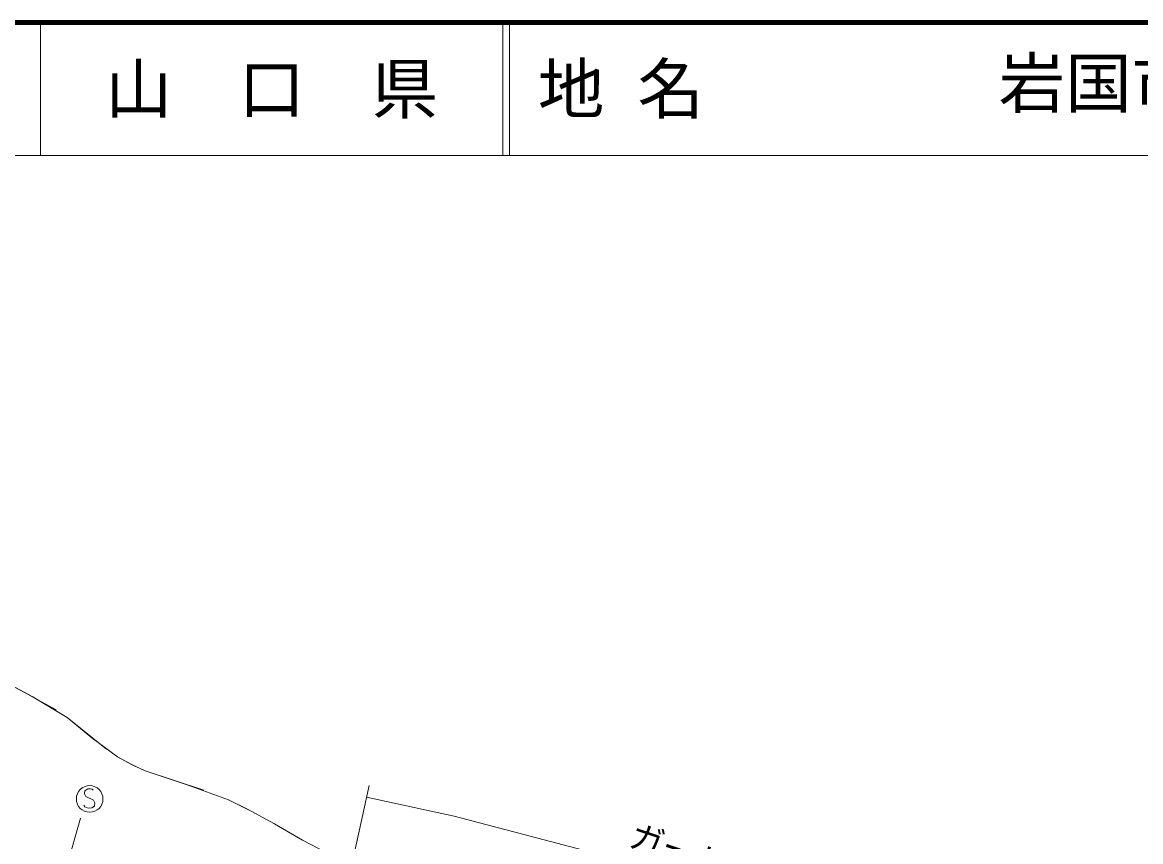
# Model space of a CAD drawing. Units: millimetres, scale not verified. Extents: x 40000 to 680000, y 20000 to 380000.
# Drawn here: x 331630 to 415692, y 318413 to 380000 of the extents above; entities that cross this region are included whole.
import ezdxf
from ezdxf.enums import TextEntityAlignment as Align

# ---------------------------------------------------------------- set-up
doc = ezdxf.new("R2010")
doc.units = ezdxf.units.MM
doc.header["$LTSCALE"] = 1000
for name, color, linetype, lineweight in [('M-BGD', 7, 'Continuous', 13), ('M-STR-HTXT', 7, 'Continuous', 13), ('M-TTL', 2, 'Continuous', 140), ('M-TTL-LINE', 7, 'Continuous', 13), ('M-TTL-TXT', 7, 'Continuous', 13)]:
    doc.layers.add(name, color=color, linetype=linetype, lineweight=lineweight)
doc.styles.add('ＭＳ ゴシック', font='')
doc.styles.get('ＭＳ ゴシック').set_extended_font_data('MS Gothic')

msp = doc.modelspace()

# ---------------------------------------------------------------- linework, layer by layer
at = {"layer": 'M-BGD'}
for p, q in [((329893, 330644), (334180, 328318)), ((329893, 330644), (332358, 329312)), ((332358, 329312), (334994, 327747)), ((334994, 327747), (337958, 325358)), ((334994, 327747), (336853, 326224)), ((334994, 327747), (336853, 326224)), ((336853, 326224), (338789, 324798)), ((336853, 326224), (338789, 324798)), ((338789, 324798), (340140, 324056)), ((338789, 324798), (339834, 324206)), ((339834, 324206), (340868, 323733)), ((340868, 323733), (345263, 322278)), ((340868, 323733), (344096, 322659)), ((340868, 323733), (344096, 322659)), ((344096, 322659), (347128, 321546)), ((344096, 322659), (347128, 321546)), ((347128, 321546), (348662, 320806)), ((347128, 321546), (348839, 320715)), ((347128, 321546), (348839, 320715)), ((348839, 320715), (350587, 319752)), ((348839, 320715), (350587, 319752)), ((350587, 319752), (352515, 318633)), ((350587, 319752), (352690, 318532)), ((352690, 318532), (355187, 317217))]:
    msp.add_line(p, q, dxfattribs=at)
at = {"layer": 'M-STR-HTXT'}
for p, q in [((336324, 322236), (336302, 321994)), ((336302, 321994), (336396, 321801)), ((336554, 322374), (336324, 322236)), ((336714, 322386), (336554, 322374)), ((336876, 322358), (336714, 322386)), ((336962, 322284), (336876, 322358)), ((357687, 322638), (355720, 313598)), ((336333, 321034), (336244, 321147)), ((336396, 321801), (336978, 321523)), ((336978, 321523), (337073, 321329)), ((337073, 321329), (337051, 321087)), ((357495, 321757), (364082, 320324)), ((336581, 320932), (336333, 321034)), ((336860, 320953), (336581, 320932)), ((337051, 321087), (336860, 320953)), ((364082, 320324), (376556, 317043)), ((324614, 280242), (335999, 320180))]:
    msp.add_line(p, q, dxfattribs=at)
msp.add_circle((336690, 321622), 1000, dxfattribs=at)
at = {"layer": 'M-TTL'}
msp.add_line((680000, 380000), (40000, 380000), dxfattribs=at)
at = {"layer": 'M-TTL-LINE'}
for p, q in [((333000, 380000), (333000, 370000)), ((367750, 380000), (367750, 370000)), ((368250, 380000), (368250, 370000)), ((40000, 370000), (680000, 370000))]:
    msp.add_line(p, q, dxfattribs=at)

# ---------------------------------------------------------------- texts
at = {"layer": 'M-STR-HTXT', "style": 'ＭＳ ゴシック'}
msp.add_text('ガードパイプ  L=44.4', height=1833, rotation=341.4, dxfattribs=at).set_placement((376949, 317577), align=Align.BOTTOM_LEFT)
at = {"layer": 'M-TTL-TXT', "style": 'ＭＳ ゴシック'}
msp.add_text('岩国市錦町宇佐郷', height=3666, dxfattribs=at).set_placement((405024, 372500), align=Align.BOTTOM_LEFT)
msp.add_text('山\u3000口\u3000県', height=3666, dxfattribs=at).set_placement((350375, 375000), align=Align.MIDDLE_CENTER)
msp.add_text('地 名', height=3666, dxfattribs=at).set_placement((370380, 375000), align=Align.MIDDLE_LEFT)

doc.saveas('drawing.dxf')
